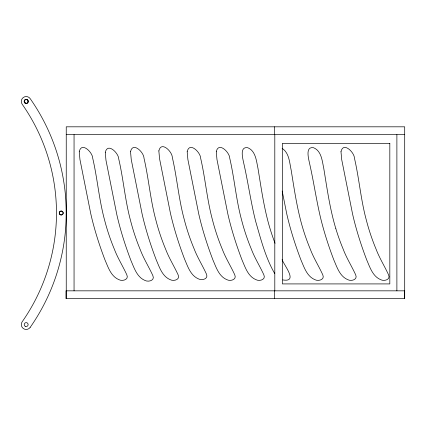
<?xml version="1.0" encoding="UTF-8"?>
<svg xmlns="http://www.w3.org/2000/svg" width="426" height="426" viewBox="0 0 426 426"><rect width="100%" height="100%" fill="white"/><g stroke="black" fill="none" stroke-linecap="round" stroke-linejoin="round"><path stroke-width="0.64" d="M66.243 134.627L404.7 134.627M404.7 290.836L66.046 290.836L66.046 298.647L404.7 298.647L404.7 126.815L66.243 126.815L66.243 298.647M282.805 279.93C298.738 282.619 283.865 265.126 282.097 259.578M282.118 148.349C289.323 152.993 289.52 162.711 291.192 170.256C293.865 186.907 296.342 203.628 300.522 219.986A207.877 207.877 0 0 0 302.945 228.682A215.902 215.902 0 0 0 310.33 249.253C313.706 258.183 318.872 266.255 322.812 274.903C325.107 279.834 318.11 281.522 314.761 279.626C306.869 276.282 304.1 267.193 300.948 259.961C296.155 247.394 291.959 234.588 288.61 221.557A281.357 281.357 0 0 1 286.714 213.692L282.193 191.05M274.759 273.652C265.446 257.597 260.856 239.263 255.717 221.557A281.357 281.357 0 0 1 253.821 213.692C250.057 196.828 247.527 179.719 243.667 162.876C242.751 158.323 239.369 146.326 247.724 147.705C255.722 150.9 256.377 160.964 257.954 168.233C260.797 185.55 263.263 202.968 267.624 219.986A207.877 207.877 0 0 0 270.052 228.682A215.902 215.902 0 0 0 275.052 243.294M404.498 290.836L404.498 298.647M396.888 134.627L396.888 290.836M274.802 134.627L274.802 290.836M274.525 126.815L274.525 134.627M274.525 290.836L274.525 298.647M74.055 134.627L74.055 290.836M335.842 228.682A207.877 207.877 0 0 1 333.414 219.986C329.048 202.968 326.588 185.55 323.739 168.233C322.162 160.964 321.513 150.9 313.509 147.705C305.16 146.326 308.536 158.323 309.452 162.876C313.318 179.719 315.842 196.828 319.612 213.692A281.357 281.357 0 0 0 321.502 221.557C324.852 234.588 329.048 247.394 333.846 259.961C336.998 267.193 339.762 276.282 347.659 279.626C351.008 281.522 358 279.834 355.705 274.903C351.764 266.255 346.599 258.177 343.223 249.253A215.902 215.902 0 0 1 335.842 228.677M79.241 151.672L79.944 159.484L90.759 213.692A281.357 281.357 0 0 0 92.655 221.557C96.004 234.588 100.201 247.394 104.993 259.961C108.145 267.193 110.914 276.282 118.806 279.626C122.156 281.522 129.153 279.834 126.857 274.903C122.917 266.255 117.752 258.177 114.376 249.253A215.902 215.902 0 0 1 106.995 228.677A207.877 207.877 0 0 1 104.567 219.986C99.045 199.709 97.453 178.638 92.714 158.216C92.676 152.417 81.51 141.299 79.241 151.672M105.27 152.433L105.973 160.245L116.788 214.459A281.357 281.357 0 0 0 118.684 222.319C122.033 235.354 126.229 248.161 131.022 260.728C134.174 267.959 136.938 277.049 144.835 280.393C148.184 282.289 155.176 280.601 152.881 275.67C148.946 267.022 143.78 258.944 140.399 250.019A215.902 215.902 0 0 1 133.018 229.444A207.877 207.877 0 0 1 130.59 220.753C125.074 200.476 123.476 179.405 118.742 158.978C118.705 153.184 107.538 142.066 105.27 152.433M130.532 151.672L131.235 159.484L142.05 213.692A281.357 281.357 0 0 0 143.945 221.557C147.295 234.588 151.491 247.394 156.283 259.961C159.436 267.193 162.2 276.282 170.096 279.626C173.446 281.522 180.438 279.834 178.143 274.903C174.207 266.255 169.042 258.177 165.661 249.253A215.902 215.902 0 0 1 158.28 228.677A207.877 207.877 0 0 1 155.852 219.986C150.335 199.709 148.738 178.638 144.004 158.216C143.967 152.417 132.8 141.299 130.532 151.672M158.855 150.905L159.558 158.717L170.373 212.925A281.357 281.357 0 0 0 172.269 220.79C175.618 233.821 179.815 246.627 184.607 259.2C187.76 266.426 190.523 275.515 198.42 278.865C201.77 280.755 208.761 279.067 206.466 274.136C202.531 265.489 197.366 257.416 193.984 248.486A215.902 215.902 0 0 1 186.604 227.915A207.877 207.877 0 0 1 184.176 219.22C178.659 198.942 177.062 177.871 172.328 157.45C172.29 151.651 161.124 140.532 158.855 150.905M187.179 151.672L187.882 159.484L198.697 213.692A281.357 281.357 0 0 0 200.593 221.557C203.942 234.588 208.138 247.394 212.931 259.961C216.083 267.193 218.847 276.282 226.744 279.626C230.093 281.522 237.085 279.834 234.79 274.903C230.855 266.255 225.689 258.177 222.308 249.253A215.902 215.902 0 0 1 214.928 228.677A207.877 207.877 0 0 1 212.499 219.986C206.983 199.709 205.385 178.638 200.651 158.216C200.614 152.417 189.448 141.299 187.179 151.672M216.264 151.672L216.967 159.484L227.788 213.692A281.357 281.357 0 0 0 229.678 221.557C233.033 234.588 237.223 247.394 242.021 259.961C245.174 267.193 247.937 276.282 255.834 279.626C259.184 281.522 266.175 279.834 263.88 274.903C259.945 266.255 254.775 258.177 251.399 249.253A215.902 215.902 0 0 1 244.018 228.677A207.877 207.877 0 0 1 241.59 219.986C236.073 199.709 234.476 178.638 229.742 158.216C229.705 152.417 218.538 141.299 216.264 151.672M340.986 151.672L341.684 159.484L352.504 213.692A281.357 281.357 0 0 0 354.395 221.557C357.749 234.588 361.94 247.394 366.738 259.961C369.89 267.193 372.654 276.282 380.551 279.626C383.901 281.522 390.892 279.834 388.597 274.903C384.662 266.255 379.491 258.177 376.115 249.253A215.902 215.902 0 0 1 368.735 228.677A207.877 207.877 0 0 1 366.307 219.986C360.79 199.709 359.193 178.638 354.459 158.216C354.421 152.417 343.255 141.299 340.986 151.672M389.822 143.328L282.385 143.328L282.385 283.918L389.822 283.918L389.822 143.328M30.177 327.376A199.405 199.405 0 0 0 30.177 98.624A4.883 4.883 0 0 0 23.382 97.426A4.883 4.883 0 0 0 22.179 104.226A189.639 189.639 0 0 1 22.179 321.774A4.883 4.883 0 0 0 23.382 328.574A4.883 4.883 0 0 0 30.177 327.376M25.203 326.263A1.954 1.954 0 0 0 28.132 324.575A1.954 1.954 0 0 0 25.203 322.881A1.954 1.954 0 0 0 25.203 326.263M25.203 103.119A1.954 1.954 0 0 0 28.132 101.425A1.954 1.954 0 0 0 25.203 99.737A1.954 1.954 0 0 0 25.203 103.119M60.258 214.699A1.954 1.954 0 0 0 63.186 213.011A1.954 1.954 0 0 0 60.258 211.317A1.954 1.954 0 0 0 60.258 214.699M25.331 103.113A1.954 1.954 0 0 0 28.26 101.425A1.954 1.954 0 0 0 25.331 99.732A1.954 1.954 0 0 0 25.331 103.113M25.139 103.113A1.954 1.954 0 0 0 28.068 101.425A1.954 1.954 0 0 0 25.139 99.732A1.954 1.954 0 0 0 25.139 103.113M60.204 214.699A1.954 1.954 0 0 0 63.133 213.011A1.954 1.954 0 0 0 60.204 211.317A1.954 1.954 0 0 0 60.204 214.699"/></g></svg>
